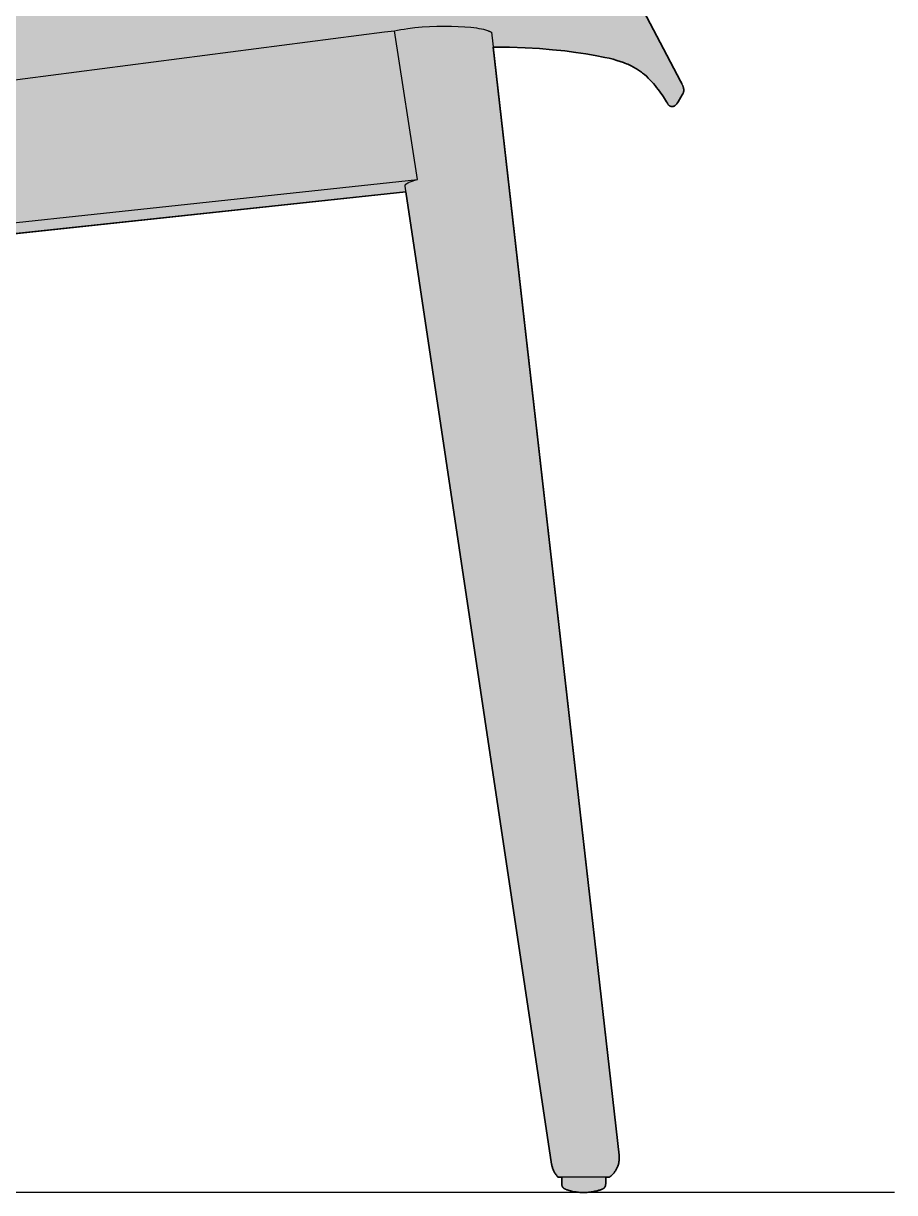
# Model space of a CAD drawing. Header units: millimetres. Extents: x 0 to 1642, y -897 to 768.
# Drawn here: x 1304.9 to 1642.2, y 0 to 452.8 of the extents above; entities that cross this region are included whole.
import ezdxf

# ---------------------------------------------------------------- set-up
doc = ezdxf.new("R2010")
doc.units = ezdxf.units.MM
doc.layers.add('Blocks', color=7, linetype='Continuous')
doc.layers.add('Blocks$Fill', color=7, linetype='Continuous', true_color=0xffffff)
for name, color, linetype, lineweight, true_color in [('Blocks$Inner', 7, 'Continuous', 25, 0x007f00), ('Blocks$Outline', 7, 'Continuous', 35, 0xff3f3f), ('Groud', 7, 'Continuous', 25, 0x243775)]:
    doc.layers.add(name, color=color, linetype=linetype, lineweight=lineweight, true_color=true_color)

# ---------------------------------------------------------------- blocks, each defined once
blk = doc.blocks.new('Fiber Armchair Side')
at = {"layer": 'Blocks$Fill', "extrusion": (0, 0, -1)}
blk.add_hatch(color=256, dxfattribs=at).paths.add_polyline_path([(-38.35, 768.36), (-38.38, 768.36), (-38.42, 768.36), (-38.47, 768.36), (-38.51, 768.35), (-38.55, 768.35), (-38.59, 768.34), (-38.63, 768.34), (-38.68, 768.33), (-38.72, 768.32), (-38.77, 768.31), (-38.81, 768.3), (-38.86, 768.28), (-38.91, 768.27), (-38.95, 768.25), (-39, 768.23), (-39.05, 768.22), (-39.1, 768.2), (-39.21, 768.15), (-39.31, 768.1), (-39.43, 768.05), (-39.54, 767.98), (-39.66, 767.91), (-39.78, 767.84), (-39.91, 767.76), (-40.04, 767.67), (-40.18, 767.57), (-40.46, 767.36), (-40.77, 767.12), (-46.94, 764.25), (-52.8, 761.3), (-58.44, 758.23), (-63.94, 754.99), (-69.38, 751.55), (-74.85, 747.87), (-80.44, 743.92), (-124.77, 710.16), (-131.33, 705.48), (-137.77, 701.12), (-140.94, 699.09), (-144.07, 697.16), (-147.17, 695.33), (-150.23, 693.6), (-153.28, 691.97), (-156.3, 690.43), (-159.31, 688.99), (-162.31, 687.65), (-165.3, 686.39), (-168.28, 685.22), (-171.27, 684.14), (-174.27, 683.14), (-177.28, 682.23), (-180.3, 681.4), (-183.35, 680.65), (-186.41, 679.98), (-189.51, 679.38), (-192.66, 678.86), (-195.88, 678.4), (-199.2, 678), (-202.63, 677.67), (-206.2, 677.38), (-213.85, 676.96), (-231.76, 676.53), (-370.61, 675.67), (-391.82, 674.96), (-400.43, 674.45), (-407.95, 673.8), (-411.38, 673.41), (-414.6, 672.99), (-417.65, 672.52), (-420.56, 672), (-423.34, 671.43), (-426.02, 670.81), (-428.63, 670.13), (-431.19, 669.39), (-433.72, 668.59), (-436.22, 667.73), (-438.69, 666.81), (-441.15, 665.84), (-443.59, 664.8), (-446, 663.7), (-448.4, 662.55), (-450.78, 661.34), (-453.15, 660.08), (-455.51, 658.77), (-457.85, 657.4), (-460.18, 655.98), (-464.82, 652.98), (-469.44, 649.78), (-474.05, 646.38), (-476.34, 644.58), (-478.64, 642.7), (-480.93, 640.73), (-483.21, 638.66), (-485.5, 636.47), (-487.77, 634.17), (-490.05, 631.72), (-492.32, 629.14), (-494.58, 626.39), (-496.84, 623.49), (-499.1, 620.4), (-501.35, 617.13), (-503.59, 613.65), (-505.83, 609.97), (-508.06, 606.08), (-510.28, 601.98), (-514.69, 593.31), (-519.02, 584.16), (-551.31, 509.17), (-562.8, 485.32), (-591.65, 430.41), (-592.12, 429.47), (-592.3, 429.07), (-592.46, 428.7), (-592.53, 428.53), (-592.59, 428.37), (-592.64, 428.21), (-592.69, 428.06), (-592.73, 427.92), (-592.77, 427.78), (-592.81, 427.65), (-592.83, 427.52), (-592.86, 427.4), (-592.86, 427.34), (-592.87, 427.28), (-592.88, 427.22), (-592.88, 427.17), (-592.89, 427.11), (-592.89, 427.06), (-592.89, 427), (-592.9, 426.95), (-592.9, 426.9), (-592.89, 426.85), (-592.89, 426.8), (-592.89, 426.75), (-592.88, 426.7), (-592.88, 426.65), (-592.87, 426.6), (-592.86, 426.55), (-592.86, 426.51), (-592.85, 426.46), (-592.84, 426.41), (-592.83, 426.37), (-592.81, 426.32), (-592.8, 426.28), (-592.79, 426.23), (-592.77, 426.19), (-592.74, 426.1), (-592.71, 426.01), (-592.67, 425.92), (-592.63, 425.83), (-592.58, 425.74), (-592.49, 425.56), (-592.28, 425.18), (-591.22, 423.36), (-590.66, 422.46), (-590.4, 422.06), (-590.28, 421.88), (-590.16, 421.71), (-590.05, 421.56), (-589.94, 421.42), (-589.89, 421.36), (-589.84, 421.3), (-589.79, 421.25), (-589.74, 421.2), (-589.69, 421.15), (-589.64, 421.1), (-589.6, 421.06), (-589.55, 421.02), (-589.51, 420.98), (-589.46, 420.95), (-589.42, 420.91), (-589.37, 420.88), (-589.35, 420.87), (-589.33, 420.86), (-589.31, 420.84), (-589.29, 420.83), (-589.27, 420.82), (-589.24, 420.81), (-589.22, 420.8), (-589.2, 420.79), (-589.18, 420.77), (-589.16, 420.77), (-589.11, 420.75), (-589.07, 420.73), (-589.02, 420.72), (-588.98, 420.7), (-588.93, 420.69), (-588.88, 420.68), (-588.83, 420.67), (-588.78, 420.66), (-588.73, 420.65), (-588.63, 420.64), (-588.52, 420.62), (-588.47, 420.62), (-588.41, 420.62), (-588.35, 420.61), (-588.29, 420.61), (-588.23, 420.61), (-588.2, 420.61), (-588.17, 420.62), (-588.14, 420.62), (-588.1, 420.62), (-588.07, 420.63), (-588.04, 420.63), (-588.01, 420.64), (-587.98, 420.64), (-587.94, 420.65), (-587.91, 420.66), (-587.88, 420.66), (-587.84, 420.67), (-587.81, 420.68), (-587.77, 420.7), (-587.74, 420.71), (-587.71, 420.72), (-587.67, 420.73), (-587.64, 420.75), (-587.6, 420.77), (-587.57, 420.78), (-587.53, 420.8), (-587.5, 420.82), (-587.46, 420.84), (-587.43, 420.86), (-587.39, 420.89), (-587.35, 420.91), (-587.32, 420.94), (-587.28, 420.97), (-587.24, 420.99), (-587.21, 421.02), (-587.17, 421.06), (-587.13, 421.09), (-587.1, 421.12), (-587.06, 421.16), (-587.02, 421.2), (-586.99, 421.24), (-586.95, 421.28), (-586.91, 421.32), (-586.87, 421.36), (-586.84, 421.41), (-586.76, 421.51), (-586.68, 421.61), (-586.61, 421.72), (-586.53, 421.84), (-586.52, 421.85), (-586.2, 422.44), (-585.85, 423.06), (-585.45, 423.71), (-585.02, 424.39), (-584.55, 425.09), (-584.05, 425.8), (-583.52, 426.53), (-582.96, 427.27), (-582.38, 428.01), (-581.76, 428.75), (-581.13, 429.49), (-580.47, 430.22), (-579.8, 430.94), (-579.1, 431.63), (-578.39, 432.31), (-577.67, 432.96), (-576.93, 433.58), (-576.55, 433.88), (-576.17, 434.17), (-575.78, 434.46), (-575.38, 434.73), (-574.97, 435.01), (-574.55, 435.27), (-574.12, 435.53), (-573.68, 435.79), (-573.22, 436.04), (-572.75, 436.28), (-572.26, 436.52), (-571.75, 436.76), (-571.23, 436.99), (-570.69, 437.21), (-570.12, 437.43), (-569.54, 437.65), (-568.3, 438.08), (-566.97, 438.49), (-565.53, 438.89), (-563.97, 439.28), (-562.29, 439.66), (-558.52, 440.41), (-555.02, 441.02), (-551.12, 441.59), (-546.82, 442.13), (-542.1, 442.62), (-536.98, 443.03), (-531.43, 443.35), (-525.46, 443.56), (-519.06, 443.65), (-567.81, 14.41), (-567.85, 14.11), (-567.87, 13.81), (-567.88, 13.51), (-567.89, 13.21), (-567.88, 12.91), (-567.86, 12.61), (-567.83, 12.31), (-567.8, 12.01), (-567.75, 11.71), (-567.69, 11.41), (-567.62, 11.12), (-567.55, 10.83), (-567.46, 10.54), (-567.36, 10.25), (-567.26, 9.97), (-567.14, 9.69), (-567.01, 9.42), (-566.88, 9.15), (-566.73, 8.88), (-566.58, 8.62), (-566.42, 8.37), (-566.25, 8.12), (-566.07, 7.88), (-565.88, 7.64), (-565.69, 7.41), (-565.49, 7.19), (-565.28, 6.97), (-565.06, 6.76), (-564.84, 6.56), (-564.61, 6.36), (-564.37, 6.18), (-564.13, 6), (-562.65, 6), (-562.65, 3.21), (-562.64, 3.1), (-562.63, 2.99), (-562.62, 2.89), (-562.6, 2.79), (-562.59, 2.74), (-562.58, 2.7), (-562.56, 2.65), (-562.55, 2.61), (-562.54, 2.56), (-562.52, 2.52), (-562.51, 2.48), (-562.5, 2.44), (-562.48, 2.4), (-562.46, 2.36), (-562.45, 2.32), (-562.43, 2.29), (-562.41, 2.25), (-562.39, 2.22), (-562.38, 2.18), (-562.36, 2.15), (-562.34, 2.12), (-562.32, 2.09), (-562.3, 2.06), (-562.27, 2.03), (-562.25, 2), (-562.23, 1.97), (-562.21, 1.94), (-562.18, 1.91), (-562.16, 1.89), (-562.14, 1.86), (-562.11, 1.83), (-562.09, 1.81), (-562.06, 1.79), (-562.03, 1.76), (-562.01, 1.74), (-561.98, 1.72), (-561.95, 1.69), (-561.93, 1.67), (-561.87, 1.63), (-561.81, 1.59), (-561.75, 1.55), (-561.69, 1.52), (-561.63, 1.48), (-561.57, 1.45), (-561.51, 1.41), (-561.38, 1.35), (-561.24, 1.29), (-560.97, 1.17), (-560.68, 1.06), (-560.37, 0.95), (-560.05, 0.85), (-559.7, 0.75), (-559.33, 0.65), (-558.93, 0.56), (-558.5, 0.47), (-558.05, 0.38), (-557.57, 0.3), (-557.07, 0.22), (-556.55, 0.15), (-556.03, 0.09), (-555.51, 0.03), (-555, 0), (-554.5, -0.03), (-554.01, -0.03), (-553.54, -0.03), (-553.07, 0), (-552.62, 0.03), (-552.17, 0.08), (-551.73, 0.14), (-551.28, 0.21), (-550.83, 0.28), (-549.91, 0.46), (-549.45, 0.56), (-549, 0.67), (-548.56, 0.78), (-548.14, 0.9), (-547.74, 1.03), (-547.54, 1.1), (-547.36, 1.17), (-547.18, 1.24), (-547.01, 1.31), (-546.93, 1.35), (-546.85, 1.38), (-546.77, 1.42), (-546.69, 1.47), (-546.62, 1.51), (-546.55, 1.55), (-546.48, 1.6), (-546.44, 1.62), (-546.41, 1.65), (-546.38, 1.67), (-546.35, 1.7), (-546.32, 1.72), (-546.28, 1.75), (-546.25, 1.78), (-546.23, 1.8), (-546.2, 1.83), (-546.17, 1.86), (-546.14, 1.89), (-546.11, 1.92), (-546.09, 1.95), (-546.06, 1.98), (-546.04, 2.01), (-546.01, 2.05), (-545.99, 2.08), (-545.97, 2.11), (-545.95, 2.15), (-545.93, 2.19), (-545.91, 2.22), (-545.89, 2.26), (-545.87, 2.3), (-545.85, 2.34), (-545.83, 2.38), (-545.81, 2.42), (-545.8, 2.46), (-545.78, 2.5), (-545.77, 2.55), (-545.76, 2.59), (-545.74, 2.64), (-545.73, 2.68), (-545.72, 2.73), (-545.71, 2.78), (-545.7, 2.83), (-545.69, 2.88), (-545.68, 2.93), (-545.68, 2.99), (-545.66, 3.1), (-545.65, 3.21), (-545.65, 6), (-544.19, 6), (-543.97, 6.23), (-543.76, 6.46), (-543.57, 6.71), (-543.38, 6.96), (-543.2, 7.21), (-543.02, 7.47), (-542.86, 7.74), (-542.71, 8.02), (-542.56, 8.29), (-542.43, 8.58), (-542.31, 8.87), (-542.19, 9.16), (-542.09, 9.45), (-542, 9.75), (-541.91, 10.06), (-541.84, 10.36), (-541.78, 10.67), (-541.73, 10.98), (-485.31, 387.58), (-212.09, 358.26), (-121.35, 9.48), (-121.28, 9.21), (-121.19, 8.94), (-121.1, 8.67), (-121, 8.41), (-120.89, 8.15), (-120.78, 7.89), (-120.65, 7.63), (-120.52, 7.39), (-120.37, 7.14), (-120.22, 6.9), (-120.06, 6.67), (-119.9, 6.44), (-119.72, 6.22), (-119.54, 6), (-118.15, 6), (-118.15, 3.21), (-118.13, 3.1), (-118.12, 2.98), (-118.1, 2.88), (-118.08, 2.78), (-118.06, 2.68), (-118.04, 2.63), (-118.03, 2.59), (-118.02, 2.54), (-118, 2.5), (-117.99, 2.46), (-117.97, 2.42), (-117.96, 2.38), (-117.94, 2.34), (-117.92, 2.3), (-117.91, 2.27), (-117.89, 2.23), (-117.87, 2.2), (-117.85, 2.16), (-117.83, 2.13), (-117.81, 2.1), (-117.79, 2.07), (-117.77, 2.04), (-117.75, 2.01), (-117.73, 1.98), (-117.71, 1.95), (-117.69, 1.93), (-117.66, 1.9), (-117.64, 1.88), (-117.62, 1.85), (-117.59, 1.83), (-117.57, 1.8), (-117.54, 1.78), (-117.52, 1.76), (-117.49, 1.74), (-117.47, 1.72), (-117.44, 1.7), (-117.41, 1.68), (-117.39, 1.66), (-117.36, 1.64), (-117.3, 1.6), (-117.24, 1.57), (-117.18, 1.53), (-117.12, 1.5), (-117.06, 1.47), (-117, 1.44), (-116.87, 1.38), (-116.74, 1.32), (-116.46, 1.2), (-116.16, 1.09), (-115.83, 0.97), (-115.48, 0.85), (-115.09, 0.74), (-114.66, 0.63), (-114.19, 0.52), (-113.67, 0.41), (-113.1, 0.31), (-112.48, 0.21), (-111.83, 0.13), (-111.14, 0.06), (-110.43, 0.02), (-110.07, 0), (-109.71, -0.01), (-109.34, -0.01), (-108.97, -0.01), (-108.6, 0.01), (-108.23, 0.03), (-107.86, 0.06), (-107.5, 0.1), (-107.13, 0.14), (-106.77, 0.19), (-106.42, 0.25), (-106.07, 0.31), (-105.39, 0.46), (-104.75, 0.61), (-104.14, 0.77), (-103.59, 0.94), (-103.08, 1.11), (-102.86, 1.19), (-102.64, 1.27), (-102.54, 1.31), (-102.45, 1.35), (-102.35, 1.4), (-102.26, 1.44), (-102.18, 1.48), (-102.09, 1.53), (-102.01, 1.58), (-101.98, 1.6), (-101.94, 1.62), (-101.9, 1.65), (-101.87, 1.67), (-101.83, 1.7), (-101.8, 1.73), (-101.77, 1.75), (-101.73, 1.78), (-101.7, 1.81), (-101.67, 1.84), (-101.64, 1.87), (-101.62, 1.9), (-101.59, 1.93), (-101.56, 1.96), (-101.54, 1.99), (-101.51, 2.02), (-101.49, 2.06), (-101.46, 2.09), (-101.44, 2.13), (-101.42, 2.16), (-101.4, 2.2), (-101.38, 2.24), (-101.36, 2.27), (-101.34, 2.31), (-101.32, 2.35), (-101.31, 2.4), (-101.29, 2.44), (-101.28, 2.48), (-101.26, 2.53), (-101.25, 2.57), (-101.23, 2.62), (-101.22, 2.67), (-101.21, 2.72), (-101.2, 2.77), (-101.19, 2.82), (-101.18, 2.87), (-101.17, 2.98), (-101.16, 3.09), (-101.15, 3.21), (-101.15, 6.04), (-99.63, 6.04), (-99.43, 6.17), (-99.18, 6.34), (-98.93, 6.53), (-98.69, 6.72), (-98.46, 6.93), (-98.23, 7.14), (-98.02, 7.36), (-97.81, 7.58), (-97.6, 7.81), (-97.41, 8.05), (-97.22, 8.3), (-97.05, 8.55), (-96.88, 8.81), (-96.72, 9.07), (-96.57, 9.34), (-96.43, 9.62), (-96.29, 9.9), (-96.17, 10.18), (-96.06, 10.47), (-95.96, 10.76), (-95.87, 11.05), (-95.78, 11.35), (-95.71, 11.65), (-95.65, 11.95), (-95.6, 12.26), (-95.56, 12.56), (-95.53, 12.87), (-95.51, 13.18), (-95.51, 13.48), (-95.51, 13.79), (-95.52, 14.1), (-95.54, 14.41), (-95.58, 14.71), (-95.62, 15.02), (-95.68, 15.32), (-95.74, 15.63), (-182.6, 410.11), (-179.21, 411.06), (-176, 412.08), (-174.47, 412.61), (-172.98, 413.16), (-171.53, 413.72), (-170.12, 414.3), (-168.75, 414.89), (-167.43, 415.49), (-166.14, 416.11), (-164.88, 416.74), (-163.66, 417.38), (-162.48, 418.03), (-161.33, 418.7), (-160.22, 419.37), (-159.13, 420.06), (-158.07, 420.75), (-157.05, 421.45), (-156.05, 422.17), (-155.08, 422.89), (-154.13, 423.61), (-152.31, 425.09), (-150.58, 426.59), (-148.93, 428.11), (-147.35, 429.65), (-145.84, 431.2), (-143.86, 433.34), (-141.98, 435.49), (-140.2, 437.66), (-138.49, 439.87), (-136.88, 442.1), (-135.34, 444.37), (-133.88, 446.68), (-132.49, 449.02), (-131.17, 451.41), (-129.91, 453.85), (-128.72, 456.33), (-127.58, 458.87), (-126.49, 461.46), (-125.45, 464.11), (-124.45, 466.82), (-123.5, 469.6), (-122.58, 472.45), (-121.7, 475.37), (-120, 481.49), (-118.37, 488.03), (-116.77, 495.05), (-100.42, 575.9), (-94.42, 602.27), (-87.41, 629.71), (-79.44, 657.31), (-71.1, 683.58), (-63.14, 706.89), (-56.28, 725.62), (-53.48, 732.81), (-51.1, 738.63), (-49.07, 743.25), (-47.37, 746.85), (-46.62, 748.32), (-45.93, 749.6), (-45.3, 750.72), (-44.71, 751.68), (-44.17, 752.53), (-43.66, 753.28), (-43.18, 753.94), (-41.87, 755.66), (-41.08, 756.64), (-40.36, 757.51), (-39.69, 758.27), (-39.09, 758.93), (-38.54, 759.51), (-38.04, 760.01), (-37.59, 760.45), (-36.82, 761.17), (-35.72, 762.15), (-35.52, 762.33), (-35.43, 762.42), (-35.34, 762.51), (-35.26, 762.59), (-35.19, 762.68), (-35.15, 762.72), (-35.12, 762.76), (-35.09, 762.8), (-35.05, 762.85), (-35.02, 762.89), (-35, 762.93), (-34.97, 762.97), (-34.94, 763.02), (-34.92, 763.06), (-34.9, 763.1), (-34.88, 763.15), (-34.86, 763.19), (-34.84, 763.23), (-34.83, 763.26), (-34.82, 763.28), (-34.82, 763.3), (-34.81, 763.32), (-34.8, 763.35), (-34.8, 763.37), (-34.79, 763.39), (-34.78, 763.42), (-34.78, 763.44), (-34.78, 763.46), (-34.77, 763.49), (-34.77, 763.51), (-34.76, 763.54), (-34.76, 763.56), (-34.76, 763.58), (-34.76, 763.61), (-34.76, 763.63), (-34.75, 763.66), (-34.75, 763.68), (-34.75, 763.71), (-34.76, 763.76), (-34.76, 763.81), (-34.76, 763.87), (-34.77, 763.92), (-34.78, 763.98), (-34.79, 764.04), (-34.8, 764.09), (-34.81, 764.15), (-34.83, 764.21), (-34.85, 764.27), (-34.87, 764.34), (-34.89, 764.4), (-34.91, 764.46), (-34.96, 764.59), (-35.02, 764.73), (-35.08, 764.86), (-35.14, 765), (-35.21, 765.14), (-35.29, 765.29), (-35.45, 765.58), (-35.63, 765.87), (-35.82, 766.17), (-36.01, 766.47), (-36.21, 766.76), (-36.32, 766.91), (-36.43, 767.05), (-36.53, 767.19), (-36.65, 767.32), (-36.76, 767.45), (-36.87, 767.57), (-36.93, 767.63), (-36.99, 767.68), (-37.05, 767.74), (-37.11, 767.79), (-37.17, 767.85), (-37.23, 767.9), (-37.29, 767.94), (-37.36, 767.99), (-37.42, 768.03), (-37.48, 768.08), (-37.54, 768.12), (-37.61, 768.15), (-37.67, 768.19), (-37.71, 768.2), (-37.74, 768.22), (-37.77, 768.23), (-37.81, 768.25), (-37.84, 768.26), (-37.87, 768.27), (-37.91, 768.29), (-37.94, 768.3), (-37.98, 768.31), (-38.01, 768.32), (-38.05, 768.33), (-38.08, 768.33), (-38.12, 768.34), (-38.16, 768.35), (-38.19, 768.35), (-38.23, 768.35), (-38.27, 768.36), (-38.31, 768.36)], flags=0)
at = {"layer": 'Blocks$Inner'}
blk.add_line((485.31, 387.58), (212.09, 358.26), dxfattribs=at)
for points in [[(586.53, 421.85), (586.61, 421.72), (586.68, 421.61), (586.76, 421.51), (586.84, 421.41), (586.87, 421.36), (586.91, 421.32), (586.95, 421.28), (586.99, 421.24), (587.02, 421.2), (587.06, 421.16), (587.1, 421.12), (587.13, 421.09), (587.17, 421.06), (587.21, 421.02), (587.24, 420.99), (587.28, 420.97), (587.32, 420.94), (587.35, 420.91), (587.39, 420.89), (587.43, 420.86), (587.46, 420.84), (587.5, 420.82), (587.53, 420.8), (587.57, 420.78), (587.6, 420.77), (587.64, 420.75), (587.67, 420.73), (587.71, 420.72), (587.74, 420.71), (587.77, 420.7), (587.81, 420.68), (587.84, 420.67), (587.88, 420.66), (587.91, 420.66), (587.94, 420.65), (587.98, 420.64), (588.01, 420.64), (588.04, 420.63), (588.07, 420.63), (588.1, 420.62), (588.14, 420.62), (588.17, 420.62), (588.2, 420.61), (588.23, 420.61), (588.29, 420.61), (588.35, 420.61), (588.41, 420.62), (588.47, 420.62), (588.52, 420.62), (588.63, 420.64), (588.73, 420.65), (588.78, 420.66), (588.83, 420.67), (588.88, 420.68), (588.93, 420.69), (588.98, 420.7), (589.02, 420.72), (589.07, 420.73), (589.11, 420.75), (589.16, 420.77), (589.18, 420.77), (589.2, 420.79), (589.22, 420.8), (589.24, 420.81), (589.27, 420.82), (589.29, 420.83), (589.31, 420.84), (589.33, 420.86), (589.35, 420.87), (589.37, 420.88), (589.42, 420.91), (589.46, 420.95), (589.51, 420.98), (589.55, 421.02), (589.6, 421.06), (589.64, 421.1), (589.69, 421.15), (589.74, 421.2), (589.79, 421.25), (589.84, 421.3), (589.89, 421.36), (589.94, 421.42), (590.05, 421.56), (590.16, 421.71), (590.28, 421.88), (590.4, 422.06), (590.66, 422.46), (591.22, 423.36), (592.28, 425.18), (592.49, 425.56), (592.58, 425.74), (592.63, 425.83), (592.67, 425.92), (592.71, 426.01), (592.74, 426.1), (592.77, 426.19), (592.79, 426.23), (592.8, 426.28), (592.81, 426.32), (592.83, 426.37), (592.84, 426.41), (592.85, 426.46), (592.86, 426.51), (592.86, 426.55), (592.87, 426.6), (592.88, 426.65), (592.88, 426.7), (592.89, 426.75), (592.89, 426.8), (592.89, 426.85), (592.9, 426.9), (592.9, 426.95), (592.89, 427), (592.89, 427.06), (592.89, 427.11), (592.88, 427.17), (592.88, 427.22), (592.87, 427.28), (592.86, 427.34), (592.86, 427.4), (592.83, 427.52), (592.81, 427.65), (592.77, 427.78), (592.73, 427.92), (592.69, 428.06), (592.64, 428.21), (592.59, 428.37), (592.53, 428.53), (592.46, 428.7), (592.3, 429.07), (592.12, 429.47), (591.65, 430.41), (562.8, 485.32)], [(238.48, 418.5), (477.07, 449.55), (480.85, 449.93), (482.09, 450.19), (483.37, 450.42), (484.68, 450.63), (486.02, 450.83), (488.78, 451.16), (491.61, 451.42), (494.48, 451.61), (497.35, 451.73), (500.18, 451.78), (502.95, 451.76), (505.61, 451.67), (508.14, 451.52), (510.49, 451.31), (511.59, 451.18), (512.63, 451.04), (513.61, 450.88), (514.53, 450.7), (515.37, 450.51), (515.77, 450.41), (516.15, 450.31), (516.51, 450.2), (516.84, 450.09), (517.16, 449.98), (517.31, 449.92), (517.45, 449.86), (517.59, 449.8), (517.73, 449.74), (517.86, 449.67), (517.98, 449.61), (518.1, 449.55), (518.21, 449.48), (518.31, 449.42), (518.41, 449.35), (567.81, 14.41), (567.85, 14.11), (567.87, 13.81), (567.88, 13.51), (567.89, 13.21), (567.88, 12.91), (567.86, 12.61), (567.83, 12.31), (567.8, 12.01), (567.75, 11.71), (567.69, 11.41), (567.62, 11.12), (567.55, 10.83), (567.46, 10.54), (567.36, 10.25), (567.26, 9.97), (567.14, 9.69), (567.01, 9.42), (566.88, 9.15), (566.73, 8.88), (566.58, 8.62), (566.42, 8.37), (566.25, 8.12), (566.07, 7.88), (565.88, 7.64), (565.69, 7.41), (565.49, 7.19), (565.28, 6.97), (565.06, 6.76), (564.84, 6.56), (564.61, 6.36), (564.37, 6.18), (564.13, 6), (544.19, 6), (543.97, 6.23), (543.76, 6.46), (543.57, 6.71), (543.38, 6.96), (543.2, 7.21), (543.02, 7.47), (542.86, 7.74), (542.71, 8.02), (542.56, 8.29), (542.43, 8.58), (542.31, 8.87), (542.19, 9.16), (542.09, 9.45), (542, 9.75), (541.91, 10.06), (541.84, 10.36), (541.78, 10.67), (541.73, 10.98), (484.97, 389.83), (484.98, 390.03), (484.99, 390.05), (484.99, 390.07), (485, 390.09), (485.01, 390.11), (485.01, 390.13), (485.02, 390.15), (485.03, 390.17), (485.04, 390.19), (485.05, 390.21), (485.06, 390.23), (485.08, 390.25), (485.09, 390.27), (485.1, 390.29), (485.12, 390.31), (485.13, 390.33), (485.15, 390.35), (485.16, 390.37), (485.18, 390.39), (485.2, 390.41), (485.22, 390.43), (485.23, 390.45), (485.25, 390.47), (485.3, 390.51), (485.34, 390.55), (485.39, 390.59), (485.44, 390.62), (485.49, 390.66), (485.54, 390.7), (485.6, 390.74), (485.66, 390.78), (485.72, 390.82), (485.78, 390.86), (485.92, 390.94), (486.07, 391.02), (486.22, 391.1), (486.39, 391.18), (486.56, 391.26), (486.93, 391.41), (487.34, 391.57), (487.79, 391.74), (488.76, 392.06), (489.86, 392.4)], [(220.46, 417.14), (205.68, 361.91), (489.86, 392.4), (480.85, 449.93)], [(519.06, 443.65), (525.46, 443.56), (531.43, 443.35), (536.98, 443.03), (542.1, 442.62), (546.82, 442.13), (551.12, 441.59), (555.02, 441.02), (558.52, 440.41), (562.29, 439.66), (563.97, 439.28), (565.53, 438.89), (566.97, 438.49), (568.3, 438.08), (569.54, 437.65), (570.12, 437.43), (570.69, 437.21), (571.23, 436.99), (571.75, 436.76), (572.26, 436.52), (572.75, 436.28), (573.22, 436.04), (573.68, 435.79), (574.12, 435.53), (574.55, 435.27), (574.97, 435.01), (575.38, 434.73), (575.78, 434.46), (576.17, 434.17), (576.55, 433.88), (576.93, 433.58), (577.67, 432.96), (578.39, 432.31), (579.1, 431.63), (579.8, 430.94), (580.47, 430.22), (581.13, 429.49), (581.76, 428.75), (582.38, 428.01), (582.96, 427.27), (583.52, 426.53), (584.05, 425.8), (584.55, 425.09), (585.02, 424.39), (585.45, 423.71), (585.85, 423.06), (586.2, 422.44), (586.53, 421.85), (586.45, 421.97)], [(545.65, 6), (545.65, 3.21), (545.66, 3.1), (545.68, 2.99), (545.68, 2.93), (545.69, 2.88), (545.7, 2.83), (545.71, 2.78), (545.72, 2.73), (545.73, 2.68), (545.74, 2.64), (545.76, 2.59), (545.77, 2.55), (545.78, 2.5), (545.8, 2.46), (545.81, 2.42), (545.83, 2.38), (545.85, 2.34), (545.87, 2.3), (545.89, 2.26), (545.91, 2.22), (545.93, 2.19), (545.95, 2.15), (545.97, 2.11), (545.99, 2.08), (546.01, 2.05), (546.04, 2.01), (546.06, 1.98), (546.09, 1.95), (546.11, 1.92), (546.14, 1.89), (546.17, 1.86), (546.2, 1.83), (546.23, 1.8), (546.25, 1.78), (546.28, 1.75), (546.32, 1.72), (546.35, 1.7), (546.38, 1.67), (546.41, 1.65), (546.44, 1.62), (546.48, 1.6), (546.55, 1.55), (546.62, 1.51), (546.69, 1.47), (546.77, 1.42), (546.85, 1.38), (546.93, 1.35), (547.01, 1.31), (547.18, 1.24), (547.36, 1.17), (547.54, 1.1), (547.74, 1.03), (548.14, 0.9), (548.56, 0.78), (549, 0.67), (549.45, 0.56), (549.91, 0.46), (550.83, 0.28), (551.28, 0.21), (551.73, 0.14), (552.17, 0.08), (552.62, 0.03), (553.07, 0), (553.54, -0.03), (554.01, -0.03), (554.5, -0.03), (555, 0), (555.51, 0.03), (556.03, 0.09), (556.55, 0.15), (557.07, 0.22), (557.57, 0.3), (558.05, 0.38), (558.5, 0.47), (558.93, 0.56), (559.33, 0.65), (559.7, 0.75), (560.05, 0.85), (560.37, 0.95), (560.68, 1.06), (560.97, 1.17), (561.24, 1.29), (561.38, 1.35), (561.51, 1.41), (561.57, 1.45), (561.63, 1.48), (561.69, 1.52), (561.75, 1.55), (561.81, 1.59), (561.87, 1.63), (561.93, 1.67), (561.95, 1.69), (561.98, 1.72), (562.01, 1.74), (562.03, 1.76), (562.06, 1.79), (562.09, 1.81), (562.11, 1.83), (562.14, 1.86), (562.16, 1.89), (562.18, 1.91), (562.21, 1.94), (562.23, 1.97), (562.25, 2), (562.27, 2.03), (562.3, 2.06), (562.32, 2.09), (562.34, 2.12), (562.36, 2.15), (562.38, 2.18), (562.39, 2.22), (562.41, 2.25), (562.43, 2.29), (562.45, 2.32), (562.46, 2.36), (562.48, 2.4), (562.5, 2.44), (562.51, 2.48), (562.52, 2.52), (562.54, 2.56), (562.55, 2.61), (562.56, 2.65), (562.58, 2.7), (562.59, 2.74), (562.6, 2.79), (562.62, 2.89), (562.63, 2.99), (562.64, 3.1), (562.65, 3.21), (562.65, 6)]]:
    blk.add_lwpolyline(points, dxfattribs=at)
at = {"layer": 'Blocks$Outline'}
for points in [[(562.8, 485.32), (591.65, 430.41)], [(525.46, 443.56), (519.06, 443.65)], [(519.06, 443.65), (567.81, 14.41)], [(531.43, 443.35), (525.46, 443.56)], [(536.98, 443.03), (531.43, 443.35)], [(542.1, 442.62), (536.98, 443.03)], [(546.82, 442.13), (542.1, 442.62)], [(551.12, 441.59), (546.82, 442.13)], [(555.02, 441.02), (551.12, 441.59)], [(558.52, 440.41), (555.02, 441.02)], [(562.29, 439.66), (558.52, 440.41)], [(563.97, 439.28), (562.29, 439.66)], [(565.53, 438.89), (563.97, 439.28)], [(566.97, 438.49), (565.53, 438.89)], [(568.3, 438.08), (566.97, 438.49)], [(569.54, 437.65), (568.3, 438.08)], [(570.12, 437.43), (569.54, 437.65)], [(570.69, 437.21), (570.12, 437.43)], [(571.23, 436.99), (570.69, 437.21)], [(571.75, 436.76), (571.23, 436.99)], [(572.26, 436.52), (571.75, 436.76)], [(572.75, 436.28), (572.26, 436.52)], [(573.22, 436.04), (572.75, 436.28)], [(573.68, 435.79), (573.22, 436.04)], [(574.12, 435.53), (573.68, 435.79)], [(574.55, 435.27), (574.12, 435.53)], [(574.97, 435.01), (574.55, 435.27)], [(575.38, 434.73), (574.97, 435.01)], [(575.78, 434.46), (575.38, 434.73)], [(576.17, 434.17), (575.78, 434.46)], [(576.55, 433.88), (576.17, 434.17)], [(576.93, 433.58), (576.55, 433.88)], [(577.67, 432.96), (576.93, 433.58)], [(578.39, 432.31), (577.67, 432.96)], [(579.1, 431.63), (578.39, 432.31)], [(579.8, 430.94), (579.1, 431.63)], [(580.47, 430.22), (579.8, 430.94)], [(581.13, 429.49), (580.47, 430.22)], [(591.65, 430.41), (592.12, 429.47)], [(581.76, 428.75), (581.13, 429.49)], [(582.38, 428.01), (581.76, 428.75)], [(582.96, 427.27), (582.38, 428.01)], [(583.52, 426.53), (582.96, 427.27)], [(584.05, 425.8), (583.52, 426.53)], [(584.55, 425.09), (584.05, 425.8)], [(592.12, 429.47), (592.3, 429.07)], [(592.3, 429.07), (592.46, 428.7)], [(592.46, 428.7), (592.53, 428.53)], [(592.58, 425.74), (592.49, 425.56)], [(592.53, 428.53), (592.59, 428.37)], [(592.63, 425.83), (592.58, 425.74)], [(592.59, 428.37), (592.64, 428.21)], [(592.67, 425.92), (592.63, 425.83)], [(592.64, 428.21), (592.69, 428.06)], [(592.71, 426.01), (592.67, 425.92)], [(592.69, 428.06), (592.73, 427.92)], [(592.74, 426.1), (592.71, 426.01)], [(592.73, 427.92), (592.77, 427.78)], [(592.77, 426.19), (592.74, 426.1)], [(592.77, 427.78), (592.81, 427.65)], [(592.79, 426.23), (592.77, 426.19)], [(592.8, 426.28), (592.79, 426.23)], [(592.81, 426.32), (592.8, 426.28)], [(592.81, 427.65), (592.83, 427.52)], [(592.83, 426.37), (592.81, 426.32)], [(592.83, 427.52), (592.86, 427.4)], [(592.84, 426.41), (592.83, 426.37)], [(592.85, 426.46), (592.84, 426.41)], [(592.86, 426.51), (592.85, 426.46)], [(592.86, 427.4), (592.86, 427.34)], [(592.86, 427.34), (592.87, 427.28)], [(592.87, 426.6), (592.86, 426.55)], [(592.86, 426.55), (592.86, 426.51)], [(592.87, 427.28), (592.88, 427.22)], [(592.88, 426.65), (592.87, 426.6)], [(592.88, 427.22), (592.88, 427.17)], [(592.88, 427.17), (592.89, 427.11)], [(592.89, 426.75), (592.88, 426.7)], [(592.88, 426.7), (592.88, 426.65)], [(592.89, 427.11), (592.89, 427.06)], [(592.89, 427.06), (592.89, 427)], [(592.89, 427), (592.9, 426.95)], [(592.9, 426.9), (592.89, 426.85)], [(592.89, 426.85), (592.89, 426.8)], [(592.89, 426.8), (592.89, 426.75)], [(592.9, 426.95), (592.9, 426.9)], [(585.02, 424.39), (584.55, 425.09)], [(585.45, 423.71), (585.02, 424.39)], [(585.85, 423.06), (585.45, 423.71)], [(586.2, 422.44), (585.85, 423.06)], [(586.52, 421.85), (586.2, 422.44)], [(586.53, 421.84), (586.52, 421.85)], [(586.61, 421.72), (586.53, 421.84)], [(586.68, 421.61), (586.61, 421.72)], [(586.76, 421.51), (586.68, 421.61)], [(586.84, 421.41), (586.76, 421.51)], [(586.87, 421.36), (586.84, 421.41)], [(586.91, 421.32), (586.87, 421.36)], [(586.95, 421.28), (586.91, 421.32)], [(586.99, 421.24), (586.95, 421.28)], [(587.02, 421.2), (586.99, 421.24)], [(587.06, 421.16), (587.02, 421.2)], [(587.1, 421.12), (587.06, 421.16)], [(589.74, 421.2), (589.69, 421.15)], [(589.79, 421.25), (589.74, 421.2)], [(589.84, 421.3), (589.79, 421.25)], [(589.89, 421.36), (589.84, 421.3)], [(589.94, 421.42), (589.89, 421.36)], [(590.05, 421.56), (589.94, 421.42)], [(590.16, 421.71), (590.05, 421.56)], [(590.28, 421.88), (590.16, 421.71)], [(590.4, 422.06), (590.28, 421.88)], [(590.66, 422.46), (590.4, 422.06)], [(591.22, 423.36), (590.66, 422.46)], [(592.28, 425.18), (591.22, 423.36)], [(592.49, 425.56), (592.28, 425.18)], [(587.13, 421.09), (587.1, 421.12)], [(587.17, 421.06), (587.13, 421.09)], [(587.21, 421.02), (587.17, 421.06)], [(587.24, 420.99), (587.21, 421.02)], [(587.28, 420.97), (587.24, 420.99)], [(587.32, 420.94), (587.28, 420.97)], [(587.35, 420.91), (587.32, 420.94)], [(587.39, 420.89), (587.35, 420.91)], [(587.43, 420.86), (587.39, 420.89)], [(587.46, 420.84), (587.43, 420.86)], [(587.5, 420.82), (587.46, 420.84)], [(587.53, 420.8), (587.5, 420.82)], [(587.57, 420.78), (587.53, 420.8)], [(587.6, 420.77), (587.57, 420.78)], [(587.64, 420.75), (587.6, 420.77)], [(587.67, 420.73), (587.64, 420.75)], [(587.71, 420.72), (587.67, 420.73)], [(587.74, 420.71), (587.71, 420.72)], [(587.77, 420.7), (587.74, 420.71)], [(587.81, 420.68), (587.77, 420.7)], [(587.84, 420.67), (587.81, 420.68)], [(587.88, 420.66), (587.84, 420.67)], [(587.91, 420.66), (587.88, 420.66)], [(587.94, 420.65), (587.91, 420.66)], [(587.98, 420.64), (587.94, 420.65)], [(588.01, 420.64), (587.98, 420.64)], [(588.04, 420.63), (588.01, 420.64)], [(588.07, 420.63), (588.04, 420.63)], [(588.1, 420.62), (588.07, 420.63)], [(588.14, 420.62), (588.1, 420.62)], [(588.17, 420.62), (588.14, 420.62)], [(588.2, 420.61), (588.17, 420.62)], [(588.23, 420.61), (588.2, 420.61)], [(588.29, 420.61), (588.23, 420.61)], [(588.35, 420.61), (588.29, 420.61)], [(588.41, 420.62), (588.35, 420.61)], [(588.47, 420.62), (588.41, 420.62)], [(588.52, 420.62), (588.47, 420.62)], [(588.63, 420.64), (588.52, 420.62)], [(588.73, 420.65), (588.63, 420.64)], [(588.78, 420.66), (588.73, 420.65)], [(588.83, 420.67), (588.78, 420.66)], [(588.88, 420.68), (588.83, 420.67)], [(588.93, 420.69), (588.88, 420.68)], [(588.98, 420.7), (588.93, 420.69)], [(589.02, 420.72), (588.98, 420.7)], [(589.07, 420.73), (589.02, 420.72)], [(589.11, 420.75), (589.07, 420.73)], [(589.16, 420.77), (589.11, 420.75)], [(589.18, 420.77), (589.16, 420.77)], [(589.2, 420.79), (589.18, 420.77)], [(589.22, 420.8), (589.2, 420.79)], [(589.24, 420.81), (589.22, 420.8)], [(589.27, 420.82), (589.24, 420.81)], [(589.29, 420.83), (589.27, 420.82)], [(589.31, 420.84), (589.29, 420.83)], [(589.33, 420.86), (589.31, 420.84)], [(589.35, 420.87), (589.33, 420.86)], [(589.37, 420.88), (589.35, 420.87)], [(589.42, 420.91), (589.37, 420.88)], [(589.46, 420.95), (589.42, 420.91)], [(589.51, 420.98), (589.46, 420.95)], [(589.55, 421.02), (589.51, 420.98)], [(589.6, 421.06), (589.55, 421.02)], [(589.64, 421.1), (589.6, 421.06)], [(589.69, 421.15), (589.64, 421.1)], [(485.31, 387.58), (212.09, 358.26)], [(541.73, 10.98), (485.31, 387.58)], [(567.81, 14.41), (567.85, 14.11)], [(567.85, 14.11), (567.87, 13.81)], [(567.87, 13.81), (567.88, 13.51)], [(541.78, 10.67), (541.73, 10.98)], [(541.84, 10.36), (541.78, 10.67)], [(541.91, 10.06), (541.84, 10.36)], [(542, 9.75), (541.91, 10.06)], [(542.09, 9.45), (542, 9.75)], [(542.19, 9.16), (542.09, 9.45)], [(542.31, 8.87), (542.19, 9.16)], [(566.88, 9.15), (566.73, 8.88)], [(567.01, 9.42), (566.88, 9.15)], [(567.14, 9.69), (567.01, 9.42)], [(567.26, 9.97), (567.14, 9.69)], [(567.36, 10.25), (567.26, 9.97)], [(567.46, 10.54), (567.36, 10.25)], [(567.55, 10.83), (567.46, 10.54)], [(567.62, 11.12), (567.55, 10.83)], [(567.69, 11.41), (567.62, 11.12)], [(567.75, 11.71), (567.69, 11.41)], [(567.8, 12.01), (567.75, 11.71)], [(567.83, 12.31), (567.8, 12.01)], [(567.86, 12.61), (567.83, 12.31)], [(567.88, 12.91), (567.86, 12.61)], [(567.88, 13.51), (567.89, 13.21)], [(567.89, 13.21), (567.88, 12.91)], [(542.43, 8.58), (542.31, 8.87)], [(542.56, 8.29), (542.43, 8.58)], [(542.71, 8.02), (542.56, 8.29)], [(542.86, 7.74), (542.71, 8.02)], [(543.02, 7.47), (542.86, 7.74)], [(543.2, 7.21), (543.02, 7.47)], [(543.38, 6.96), (543.2, 7.21)], [(543.57, 6.71), (543.38, 6.96)], [(543.76, 6.46), (543.57, 6.71)], [(543.97, 6.23), (543.76, 6.46)], [(544.19, 6), (543.97, 6.23)], [(545.65, 6), (544.19, 6)], [(545.65, 3.21), (545.65, 6)], [(564.13, 6), (562.65, 6)], [(562.65, 6), (562.65, 3.21)], [(564.37, 6.18), (564.13, 6)], [(564.61, 6.36), (564.37, 6.18)], [(564.84, 6.56), (564.61, 6.36)], [(565.06, 6.76), (564.84, 6.56)], [(565.28, 6.97), (565.06, 6.76)], [(565.49, 7.19), (565.28, 6.97)], [(565.69, 7.41), (565.49, 7.19)], [(565.88, 7.64), (565.69, 7.41)], [(566.07, 7.88), (565.88, 7.64)], [(566.25, 8.12), (566.07, 7.88)], [(566.42, 8.37), (566.25, 8.12)], [(566.58, 8.62), (566.42, 8.37)], [(566.73, 8.88), (566.58, 8.62)], [(545.66, 3.1), (545.65, 3.21)], [(545.68, 2.99), (545.66, 3.1)], [(545.68, 2.93), (545.68, 2.99)], [(545.69, 2.88), (545.68, 2.93)], [(545.7, 2.83), (545.69, 2.88)], [(545.71, 2.78), (545.7, 2.83)], [(545.72, 2.73), (545.71, 2.78)], [(545.73, 2.68), (545.72, 2.73)], [(545.74, 2.64), (545.73, 2.68)], [(545.76, 2.59), (545.74, 2.64)], [(545.77, 2.55), (545.76, 2.59)], [(545.78, 2.5), (545.77, 2.55)], [(545.8, 2.46), (545.78, 2.5)], [(545.81, 2.42), (545.8, 2.46)], [(545.83, 2.38), (545.81, 2.42)], [(545.85, 2.34), (545.83, 2.38)], [(545.87, 2.3), (545.85, 2.34)], [(545.89, 2.26), (545.87, 2.3)], [(545.91, 2.22), (545.89, 2.26)], [(545.93, 2.19), (545.91, 2.22)], [(545.95, 2.15), (545.93, 2.19)], [(545.97, 2.11), (545.95, 2.15)], [(545.99, 2.08), (545.97, 2.11)], [(546.01, 2.05), (545.99, 2.08)], [(546.04, 2.01), (546.01, 2.05)], [(546.06, 1.98), (546.04, 2.01)], [(546.09, 1.95), (546.06, 1.98)], [(546.11, 1.92), (546.09, 1.95)], [(546.14, 1.89), (546.11, 1.92)], [(546.17, 1.86), (546.14, 1.89)], [(546.2, 1.83), (546.17, 1.86)], [(546.23, 1.8), (546.2, 1.83)], [(546.25, 1.78), (546.23, 1.8)], [(546.28, 1.75), (546.25, 1.78)], [(546.32, 1.72), (546.28, 1.75)], [(546.35, 1.7), (546.32, 1.72)], [(546.38, 1.67), (546.35, 1.7)], [(546.41, 1.65), (546.38, 1.67)], [(546.44, 1.62), (546.41, 1.65)], [(546.48, 1.6), (546.44, 1.62)], [(546.55, 1.55), (546.48, 1.6)], [(546.62, 1.51), (546.55, 1.55)], [(546.69, 1.47), (546.62, 1.51)], [(546.77, 1.42), (546.69, 1.47)], [(546.85, 1.38), (546.77, 1.42)], [(546.93, 1.35), (546.85, 1.38)], [(547.01, 1.31), (546.93, 1.35)], [(547.18, 1.24), (547.01, 1.31)], [(547.36, 1.17), (547.18, 1.24)], [(547.54, 1.1), (547.36, 1.17)], [(547.74, 1.03), (547.54, 1.1)], [(548.14, 0.9), (547.74, 1.03)], [(548.56, 0.78), (548.14, 0.9)], [(549, 0.67), (548.56, 0.78)], [(549.45, 0.56), (549, 0.67)], [(549.91, 0.46), (549.45, 0.56)], [(550.83, 0.28), (549.91, 0.46)], [(551.28, 0.21), (550.83, 0.28)], [(551.73, 0.14), (551.28, 0.21)], [(552.17, 0.08), (551.73, 0.14)], [(552.62, 0.03), (552.17, 0.08)], [(553.07, 0), (552.62, 0.03)], [(555.51, 0.03), (555, 0)], [(556.03, 0.09), (555.51, 0.03)], [(556.55, 0.15), (556.03, 0.09)], [(557.07, 0.22), (556.55, 0.15)], [(557.57, 0.3), (557.07, 0.22)], [(558.05, 0.38), (557.57, 0.3)], [(558.5, 0.47), (558.05, 0.38)], [(558.93, 0.56), (558.5, 0.47)], [(559.33, 0.65), (558.93, 0.56)], [(559.7, 0.75), (559.33, 0.65)], [(560.05, 0.85), (559.7, 0.75)], [(560.37, 0.95), (560.05, 0.85)], [(560.68, 1.06), (560.37, 0.95)], [(560.97, 1.17), (560.68, 1.06)], [(561.24, 1.29), (560.97, 1.17)], [(561.38, 1.35), (561.24, 1.29)], [(561.51, 1.41), (561.38, 1.35)], [(561.57, 1.45), (561.51, 1.41)], [(561.63, 1.48), (561.57, 1.45)], [(561.69, 1.52), (561.63, 1.48)], [(561.75, 1.55), (561.69, 1.52)], [(561.81, 1.59), (561.75, 1.55)], [(561.87, 1.63), (561.81, 1.59)], [(561.93, 1.67), (561.87, 1.63)], [(561.95, 1.69), (561.93, 1.67)], [(561.98, 1.72), (561.95, 1.69)], [(562.01, 1.74), (561.98, 1.72)], [(562.03, 1.76), (562.01, 1.74)], [(562.06, 1.79), (562.03, 1.76)], [(562.09, 1.81), (562.06, 1.79)], [(562.11, 1.83), (562.09, 1.81)], [(562.14, 1.86), (562.11, 1.83)], [(562.16, 1.89), (562.14, 1.86)], [(562.18, 1.91), (562.16, 1.89)], [(562.21, 1.94), (562.18, 1.91)], [(562.23, 1.97), (562.21, 1.94)], [(562.25, 2), (562.23, 1.97)], [(562.27, 2.03), (562.25, 2)], [(562.3, 2.06), (562.27, 2.03)], [(562.32, 2.09), (562.3, 2.06)], [(562.34, 2.12), (562.32, 2.09)], [(562.36, 2.15), (562.34, 2.12)], [(562.38, 2.18), (562.36, 2.15)], [(562.39, 2.22), (562.38, 2.18)], [(562.41, 2.25), (562.39, 2.22)], [(562.43, 2.29), (562.41, 2.25)], [(562.45, 2.32), (562.43, 2.29)], [(562.46, 2.36), (562.45, 2.32)], [(562.48, 2.4), (562.46, 2.36)], [(562.5, 2.44), (562.48, 2.4)], [(562.51, 2.48), (562.5, 2.44)], [(562.52, 2.52), (562.51, 2.48)], [(562.54, 2.56), (562.52, 2.52)], [(562.55, 2.61), (562.54, 2.56)], [(562.56, 2.65), (562.55, 2.61)], [(562.58, 2.7), (562.56, 2.65)], [(562.59, 2.74), (562.58, 2.7)], [(562.6, 2.79), (562.59, 2.74)], [(562.62, 2.89), (562.6, 2.79)], [(562.63, 2.99), (562.62, 2.89)], [(562.64, 3.1), (562.63, 2.99)], [(562.65, 3.21), (562.64, 3.1)], [(553.54, -0.03), (553.07, 0)], [(554.01, -0.03), (553.54, -0.03)], [(554.5, -0.03), (554.01, -0.03)], [(555, 0), (554.5, -0.03)]]:
    blk.add_lwpolyline(points, dxfattribs=at)

msp = doc.modelspace()

# ---------------------------------------------------------------- linework, layer by layer
at = {"layer": 'Groud'}
msp.add_lwpolyline([(1642.17, 0), (967.68, 0)], dxfattribs=at)

# ---------------------------------------------------------------- block references
at = {"layer": 'Blocks'}
msp.add_blockref('Fiber Armchair Side', (967.68, 0), dxfattribs=at)

doc.saveas('drawing.dxf')
